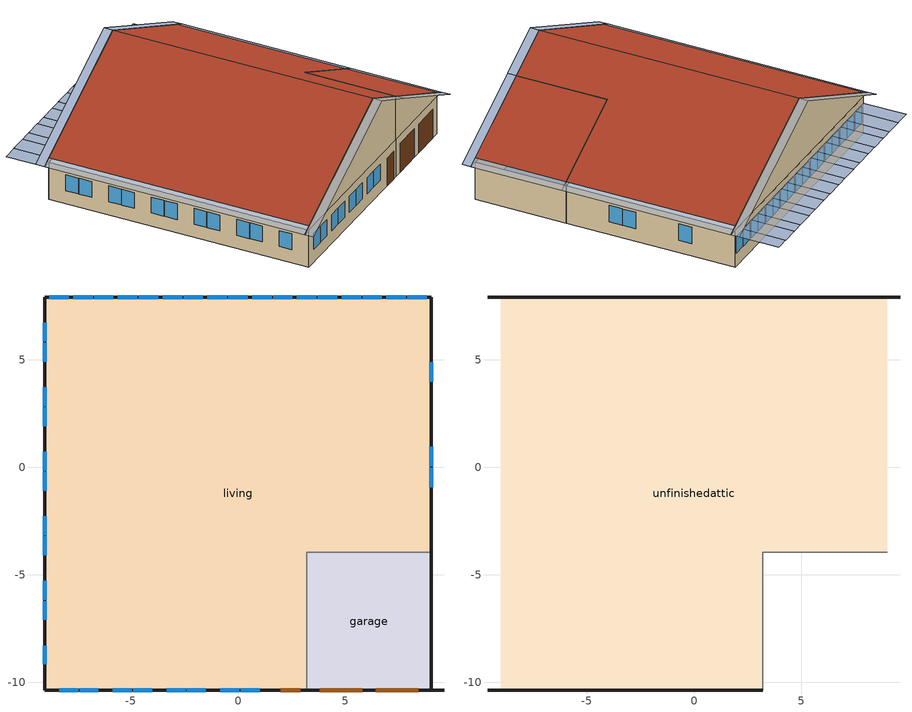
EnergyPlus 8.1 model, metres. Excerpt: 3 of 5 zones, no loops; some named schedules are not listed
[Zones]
living
 floor ground (Slab): -8.99,7.92 8.99,7.92 8.99,-3.96 3.2,-3.96 3.2,-10.36 -8.99,-10.36 z0
 wall outside (ExtInsFinWall): 8.99,-3.96 8.99,7.92 -8.99,7.92 -8.99,-10.36 3.2,-10.36 z0:2.74
 wall to garage (UnfinInsFinWall): 3.2,-10.36 3.2,-3.96 8.99,-3.96 z0:2.74
 window (left-Glass): -8.99,6.73 -8.99,5.85 / -8.99,5.79 -8.99,4.92 / -8.99,3.72 -8.99,2.85 / -8.99,2.79 -8.99,1.92 / -8.99,0.72 -8.99,-0.15 / -8.99,-0.21 -8.99,-1.09 / -8.99,-2.28 -8.99,-3.16 / -8.99,-3.22 -8.99,-4.09 / -8.99,-5.29 -8.99,-6.16 / -8.99,-6.22 -8.99,-7.1 / -8.99,-8.29 -8.99,-9.17 z0.97:2.13
 window (front-Glass): -8.32,-10.36 -7.44,-10.36 / -7.37,-10.36 -6.49,-10.36 / -5.82,-10.36 -4.94,-10.36 / -4.88,-10.36 -4,-10.36 / -3.32,-10.36 -2.44,-10.36 / -2.38,-10.36 -1.5,-10.36 / -0.82,-10.36 0.06,-10.36 / 0.12,-10.36 1,-10.36 z0.96:2.13
 window (right-Glass): 8.99,0.04 8.99,0.95 / 8.99,-0.93 8.99,-0.02 / 8.99,3.98 8.99,4.89 z0.92:2.13
 window (back-Glass): 7.82,7.92 6.91,7.92 / 8.78,7.92 7.88,7.92 / 5.73,7.92 4.83,7.92 / 6.7,7.92 5.79,7.92 / 3.65,7.92 2.74,7.92 / 4.62,7.92 3.71,7.92 / 1.57,7.92 0.66,7.92 / 2.54,7.92 1.63,7.92 / -0.51,7.92 -1.42,7.92 / 0.45,7.92 -0.45,7.92 / -2.6,7.92 -3.5,7.92 / -1.63,7.92 -2.54,7.92 / -4.68,7.92 -5.59,7.92 / -3.71,7.92 -4.62,7.92 / -6.76,7.92 -7.67,7.92 / -5.79,7.92 -6.7,7.92 / -7.88,7.92 -8.78,7.92 z0.93:2.13
 door (livingDoors): 1.98,-10.36 2.9,-10.36 z0:2.03
garage
 floor ground (GrndUninsUnfinGrgFloor): 3.2,-3.96 8.99,-3.96 8.99,-10.36 3.2,-10.36 z0
 wall outside (ExtUninsUnfinWall): 3.2,-10.36 8.99,-10.36 8.99,-3.96 z0:2.74; 3.2,-10.36,2.74 9.6,-10.36,2.74 3.2,-10.36,5.94
 wall to unfinishedattic (RevUnfinUninsUnfinWall): 3.2,-10.36 3.2,-3.96 z2.74:5.94; 3.2,-3.96,2.74 8.99,-3.96,2.74 8.99,-3.96,3.05 3.2,-3.96,5.94
 door (garageDoors): 3.81,-10.36 5.79,-10.36 / 6.4,-10.36 8.38,-10.36 z0:2.13
 roof outside (UnfinUninsExtGrgRoof): 8.99,-10.36,3.05 8.99,-3.96,3.05 3.2,-3.96,5.94 3.2,-10.36,5.94
unfinishedattic
 floor to living (FinInsUnfinUAFloor): -8.99,7.92 8.99,7.92 8.99,-3.96 3.2,-3.96 3.2,-10.36 -8.99,-10.36 z2.74
 wall outside (ExtUninsUnfinWall): 9.6,7.92,2.74 -9.6,7.92,2.74 0,7.92,7.54; -9.6,-10.36,2.74 3.2,-10.36,2.74 3.2,-10.36,5.94 0,-10.36,7.54
 roof outside (UnfinInsExtRoof): -8.99,7.92,3.05 -8.99,-10.36,3.05 0,-10.36,7.54 0,7.92,7.54; 8.99,-3.96,3.05 8.99,7.92,3.05 0,7.92,7.54 0,-10.36,7.54 3.2,-10.36,5.94 3.2,-3.96,5.94
shading: -9.6,7.92,2.74 -9.6,-10.36,2.74 -8.99,-10.36,3.05 -8.99,7.92,3.05; 9.6,-10.36,2.74 9.6,-3.96,2.74 8.99,-3.96,3.05 8.99,-10.36,3.05; 9.6,-3.96,2.74 9.6,7.92,2.74 8.99,7.92,3.05 8.99,-3.96,3.05; -9.6,8.53,2.74 -9.6,7.92,2.74 0,7.92,7.54 0,8.53,7.54; 9.6,7.92,2.74 9.6,8.53,2.74 0,8.53,7.54 0,7.92,7.54; 3.2,-10.97,5.94 3.2,-10.36,5.94 0,-10.36,7.54 0,-10.97,7.54; -9.6,-10.36,2.74 -9.6,-10.97,2.74 0,-10.97,7.54 0,-10.36,7.54; 9.6,-10.97,2.74 9.6,-10.36,2.74 3.2,-10.36,5.94 3.2,-10.97,5.94; 6.76,7.92 7.97,7.92 7.97,10.97 6.76,10.97 z2.29; 7.72,7.92 8.94,7.92 8.94,10.97 7.72,10.97 z2.29; 4.67,7.92 5.89,7.92 5.89,10.97 4.67,10.97 z2.29; 5.64,7.92 6.85,7.92 6.85,10.97 5.64,10.97 z2.29; 2.59,7.92 3.8,7.92 3.8,10.97 2.59,10.97 z2.29; 3.56,7.92 4.77,7.92 4.77,10.97 3.56,10.97 z2.29; 0.51,7.92 1.72,7.92 1.72,10.97 0.51,10.97 z2.29; 1.48,7.92 2.69,7.92 2.69,10.97 1.48,10.97 z2.29; -1.57,7.92 -0.36,7.92 -0.36,10.97 -1.57,10.97 z2.29; -0.61,7.92 0.61,7.92 0.61,10.97 -0.61,10.97 z2.29; -3.66,7.92 -2.44,7.92 -2.44,10.97 -3.66,10.97 z2.29; -2.69,7.92 -1.48,7.92 -1.48,10.97 -2.69,10.97 z2.29; -5.74,7.92 -4.53,7.92 -4.53,10.97 -5.74,10.97 z2.29; -4.77,7.92 -3.56,7.92 -3.56,10.97 -4.77,10.97 z2.29; -7.82,7.92 -6.61,7.92 -6.61,10.97 -7.82,10.97 z2.29; -6.85,7.92 -5.64,7.92 -5.64,10.97 -6.85,10.97 z2.29; -8.94,7.92 -7.72,7.92 -7.72,10.97 -8.94,10.97 z2.29
[Building]
Chicago Midway Ap IL 3141 sqft: North Axis {deg}=315; Terrain (THIS IS OVERRIDDEN BY SITE:HEIGHTVARIATION)=Urban; Loads Convergence Tolerance Value=0.05; Temperature Convergence Tolerance Value {deltaC}=0.05; Solar Distribution (FullExterior = Shading from/on exterior surfaces.  All interior direct solar falls on the floor and is absorbed according to the floor's absorptivity.  The reflected beam solar from the floor is added to the transmitted diffuse radiation, which is distributed uniformly to all interior surfaces.)=FullExterior; Maximum Number of Warmup Days=50
[Site:Location]
Chicago Midway Ap IL: Latitude {deg}=41.78; Longitude {deg}=-87.75; Time Zone {hr}=-7; Elevation {m}=186
[Site:WeatherStation]
Wind Sensor Height Above Ground {m}=9.99744; Wind Speed Profile Exponent=0.15; Wind Speed Profile Boundary Layer Thickness {m}=269.992; Air Temperature Sensor Height Above Ground {m}=1.5
[Site:HeightVariation]
Wind Speed Profile Exponent=0.25; Wind Speed Profile Boundary Layer Thickness {m}=358.445; Air Temperature Gradient Coefficient {K/m}=0.0065
[Site:GroundTemperature:BuildingSurface]
5.7707, 3.40909, 3.21996, 4.34067, 8.83967, 13.3177, 17.1999, 19.6592, 19.8682, 17.8679, 14.0847, 9.74404
[Site:GroundTemperature:Deep]
11.3833, 11.3833, 11.3833, 11.3833, 11.3833, 11.3833, 11.3833, 11.3833, 11.3833, 11.3833, 11.3833, 11.3833
[Site:WaterMainsTemperature]
Calculation Method=Correlation; Annual Average Outdoor Air Temperature {C}=11.3833; Maximum Difference In Monthly Average Outdoor Air Temperature {deltaC}=30.8778
[SizingPeriod:WeatherFileDays]
Plant DD: Begin Month=1; Begin Day of Month=1; End Month=1; End Day of Month=1; Day of Week for Start Day=Tuesday; Use Weather File Daylight Saving Period=Yes; Use Weather File Rain and Snow Indicators=No
[Material] Roughness=Rough
Name | Thickness {m} | Conductivity {W/m-K} | Density {kg/m^3} | Specific Heat {J/kg-K} | Thermal Absorptance | Solar Absorptance | Visible Absorptance | Density {kg/m} | Visible Absorptance  (Rough estimate of mean value based on visible spectrum for white paint, from Introduction to Heat Transfer, 3rd Ed. by F.P.Incropera and D.P.DeWitt, Fig. 12.23)
Concrete-4in | 0.1016 | 1.31141 | 2242.8 | 837.4 | 0.9
DoorMaterial; GarageDoorMaterial | 0.0633984 | 0.0873267 | 512.64 | 1214.23
ExteriorFinish | 0.0254 | 0.649125 | 1281.6 | 879.27 | 0.9 | 0.75 | 0.75
GrgRoofStudandAir | 0.0889 | 3.34251 | 57.4269 | 1210.45
GypsumBoard-Ceiling | 0.0127 | 0.160291 | 801 | 837.4 | 0.9 | 0.3 | 0.1
GypsumBoard-ExtWall; PartitionWallMass | 0.0127 | 0.160291 | 801 | 837.4 | 0.9 | 0.5 | 0.1
IntWallIns | 0.0889 | 0.0550583 | 162.403 | 1178.92
Plywood-1_2in | 0.0127 | 0.115458 | 512.64 | 1214.23
Plywood-3_4in | 0.01905 | 0.115458 | 512.64 | 1214.23
RoofingMaterial | 0.0094488 | 0.162714 | 1121.4 | 1465.45 | 0.91 | 0.92 | 0.92
Soil-12in | 0.3048 | 1.731 | 1842.3 | 418.7
StudandAirWall | 0.0889 | 0.442568 | 49.1155 | 1209.73
StudandCavity | 0.1397 | 0.0593842 | 148.393 | 1174.04
UAAdditionalCeilingIns | 0.266954 | 0.0531827 | 16.02 | 1046.75
UARoofIns | 0.18415 | 9.44843 | 36.9679 | 1208.1
UATrussandIns | 0.0889 | 0.0555643 | 50.7834 | 1165.1
Mat-Fic-Slab | 0.0254 | 0.0118578 | 40.05 | 1214.23
SlabMass | 0.1016 | 1.312675 | 2242.8 | 837.4 | 0.9 | 0.6
SlabCarpetBareEquivalentMaterial | 0.0254 | 0.0866804 | 40.05 | 1214.23 | 0.9 | 0.6
SlabSoil-12in | 0.3048 | 1.731 |  | 418.7 |  |  |  | 1842.3
LivingFurnitureMaterial | 0.1524 | 0.115458 |  | 1214.23 | 0.9 | 0.6 |  | 640.8 | 0.1
GarageFurnitureMaterial | 0.1524 | 0.115458 |  | 1214.23 |  |  |  | 640.8
[Material:NoMass]
Adiabatic: Roughness=Rough; Thermal Resistance {m2-K/W)=176.1
[Construction]
Slab: Mat-Fic-Slab, SlabSoil-12in, SlabMass, SlabCarpetBareEquivalentMaterial
GrndUninsUnfinGrgFloor: Adiabatic, Soil-12in, Concrete-4in
ExtInsFinWall: ExteriorFinish, Plywood-1_2in, StudandCavity, GypsumBoard-ExtWall
UnfinInsFinWall: IntWallIns, PartitionWallMass
ExtUninsUnfinWall: ExteriorFinish, Plywood-1_2in, StudandAirWall
FinUninsFinWall: PartitionWallMass, StudandAirWall, PartitionWallMass
RevUnfinUninsUnfinWall: Plywood-1_2in, StudandAirWall
FinInsUnfinUAFloor: GypsumBoard-Ceiling, UATrussandIns, UAAdditionalCeilingIns
UnfinInsExtRoof: RoofingMaterial, Plywood-3_4in, UARoofIns
UnfinUninsExtGrgRoof: RoofingMaterial, Plywood-3_4in, GrgRoofStudandAir
Front-Glass: Front-Win
Back-Glass: Back-Win
Left-Glass: Left-Win
Right-Glass: Right-Win
LivingDoors: DoorMaterial
GarageDoors: GarageDoorMaterial
LivingFurniture: LivingFurnitureMaterial
GarageFurniture: GarageFurnitureMaterial
[WindowMaterial:SimpleGlazingSystem] U-Factor {W/m2-K}=1.98077; Solar Heat Gain Coefficient=0.210721
Front-Win; Back-Win; Left-Win; Right-Win
[WindowProperty:ShadingControl]
WindowShadingControl: Shading Type=InteriorShade; Shading Control Type=OnIfScheduleAllows; Schedule=WindowShadingSchedule; Shading Control is Scheduled=Yes; Glare Control is Active=No; Shading Device Material=CoolingShade
[WindowMaterial:Shade]
CoolingShade: Solar Transmittance=0.999; Solar Reflectance=0.00099; Visible Transmittance=0.999; Visible Reflectance=0.00099; Thermal Hemispherical Emissivity=0.00001; Thermal Transmittance=0.999; Thickness {m}=0.0001; Conductivity {W/m-K}=10000; Shade to Glass Distance {m}=0.001; Top Opening Multiplier=0; Bottom Opening Multiplier=0; Left-Side Opening Multiplier=0; Right-Side Opening Multiplier=0; Airflow Permeability=0
[EnergyManagementSystem:Sensor]
AHZone_T_Sensor: unfinishedattic; Zone Air Temperature
AHZone_W_Sensor: unfinishedattic; Zone Mean Air Humidity Ratio
[Zone]
Name | Type | Multiplier | Ceiling Height {m} | Volume {m3} | Floor Area {m2}
living | 1 | 1 | 2.7432 | 800.489 | 291.808
garage | 1 | 1 | 5.9436 | 192.073 | 37.0683
unfinishedattic |  |  | 4.8006 | 685.615 | 291.808
Dummy |  |  | 0 | 0 | 0
RA Duct Zone |  |  | 0 | 3.33537 | 0
[People]
Living People: Zone=living; Number of People Schedule=Occupancy; Number of People Calculation Method=People; Number of People=2.64; Fraction Radiant=0.32; Sensible Heat Fraction=0.573; Activity level Schedule=OccupantActivity; Carbon Dioxide Generation Rate=0; Enable ASHRAE 55 Comfort Warnings=No; Mean Radiant Temperature Calculation Type=ZoneAveraged
[Lights] Design Level Calculation Method=LightingLevel; Return Air Fraction=0; Fraction Radiant=0.6; Fraction Visible=0.2; Fraction Replaceable=0
Name | Zone | Schedule | Lighting Level {W}
Living HW & Plugin Lighting | living | InteriorLighting | 948.338
Garage Lighting | garage | GarageLighting | 18.5903
[ElectricEquipment]
Name | Zone | Schedule | Design Level Calculation Method | Design Level {W} | Fraction Latent | Fraction Radiant | Fraction Lost | Fraction Lost (remainder goes to space) | SCHEDULE | Design Level calculation method
Refrigerator | living | Refrigerator | EquipmentLevel | 72.0658 | 0 | 0 | 0
CeilingFans | living | CeilingFansMaster | EquipmentLevel | 0 | 0 | 0.558 | 0
Misc Elec Load | living | Total_Mels | EquipmentLevel | 765.037 | 0.0155906 | 0.467531 | 0.205192
Cooking Range | living | CookingRange | EquipmentLevel | 36.0207 | 0.3 | 0.24 | 0.3
Clothes Washer | living | ClothesWasher | EquipmentLevel | 12.0795 | 0 | 0.48 | 0.2
Clothes Dryer | living | ClothesDryer | EquipmentLevel | 272.41 | 0.05 | 0.09 | 0.8
Dishwasher | living | Dishwasher | EquipmentLevel | 36.8644 | 0.15 | 0.36 | 0.25
House Exhaust Fan Load | living | AlwaysOn | EquipmentLevel | 0 | 0 | 0 |  | 1
Range Hood Fan Load; Bath Exhaust Fan Load | living | AlwaysOn | EquipmentLevel | 0 | 0 | 0 | 1
Crankcase Heater | Living |  |  | 0 | 0 | 0 | 1 |  | AlwaysOn | EquipmentLevel
[GasEquipment] Zone=living; Design Level Calculation Method=EquipmentLevel; Carbon Dioxide Generation Rate=0
Name | Schedule | Design Level {W} | Fraction Latent | Fraction Radiant | Fraction Lost
Misc Gas Load | Total_Mgls | 55.2547 | 0.0273312 | 0.0819937 | 0.836013
Cooking Range | CookingRange | 377.051 | 0.2 | 0.18 | 0.5
Clothes Dryer | ClothesDryer | 0 | 0.05 | 0.06 | 0.85
[OtherEquipment] Design Level Calculation Method=EquipmentLevel; Fraction Radiant=0; Fraction Lost=0
Name | Zone | Schedule | Design Level {W} | Fraction Latent
SinkHeatGain | living | Sinks | 21.3986 | 0.312222
ShowerHeatGain | living | Showers | 109.149 | 0.487197
BathHeatGain | living | Baths | 14.2493 | 0
DHWDistHeatGain | living | DHWDist | 99.0739 | 0
SupplySensibleLeakageToLiving; SupplyDuctConductionToLiving | living | AlwaysOn | 0 | 0
SupplyLatentLeakageToLiving | living | AlwaysOn | 0 | 1
SupplyDuctConductionToAHZone; ReturnDuctConductionToAHZone; SupplySensibleLeakageToAHZone | unfinishedattic | AlwaysOn | 0 | 0
ReturnDuctConductionToPlenum; ReturnSensibleLeakageEquip | RA Duct Zone | AlwaysOn | 0 | 0
SupplyLatentLeakageToAHZone | unfinishedattic | AlwaysOn | 0 | 1
ReturnLatentLeakageEquip | RA Duct Zone | AlwaysOn | 0 | 1
[ZoneInfiltration:FlowCoefficient]
Living Infiltration: Zone=living; Schedule=AlwaysOn; Flow Coefficient {m/s-Pa^n)=1; Stack Coefficient {Pa^n/K^n}=1; Pressure Exponent=1; Wind Coefficient {Pa^n-s^n/m^n}=1; Shelter Factor  (From Walker and Wilson (1998) (eq. 16))=1
[ZoneVentilation:DesignFlowRate]
Natural Ventilation: Zone=living; Shedule=NatVent; Design Flow Rate Calculation Method=Flow/Zone; Design Flow rate {m^3/s}=0.001; Ventilation Type=Natural; Fan Pressure Rise {Pa} (Fan Energy is accounted for in Fan:ZoneExhaust)=0; Fan Total Efficiency=1; Constant Term Coefficient=1; Temperature Term Coefficient=0; Velocity Term Coefficient=0; Velocity Squared Term Coefficient=0
[InternalMass]
Name | Construction | Zone | Surface Area of partition walls not yet defined {m} (Includes both sides of the wall) | Surface Area {m}
LivingPartition | FinUninsFinWall | living | 291.808
LivingSpaceFurniture | LivingFurniture | living |  | 116.723
GarageSpaceFurniture | GarageFurniture | garage |  | 3.70683
[ZoneInfiltration:EffectiveLeakageArea] Schedule=AlwaysOn
Name | Zone | Effective Air Leakage Area {cm} | Stack Coefficient {(L/s)/(cm^4-K)} | Wind Coefficient {(L/s)/(cm^4-(m/s))}
GarageInfiltration | garage | 266.477 | 0.000314602 | 0.000221602
UAtcInfiltration | unfinishedattic | 9717.22 | 0.000333619 | 0.000139274
[Exterior:Lights]
Exterior Lighting: Schedule=ExteriorLighting; Design Level {W}=212.095; Control Option=ScheduleNameOnly
[ZoneMixing] Schedule=AlwaysOn; Design Flow Rate Calculation Method=Flow/Zone; Design Flow Rate (set by EMS)=0
Name | Zone | Source Zone
AHZoneToLivingZoneMixing | living | unfinishedattic
LivingZoneToAHZoneMixing | unfinishedattic | living
[Schedule:Constant]
Name | Schedule Type | Hourly Value
AlwaysOn | FRACTION | 1
CeilingFansMaster | ON/OFF | 1
OccupantActivity | MULTIPLIER | 112.55
[Schedule:Day:Hourly]
ClothesDryerDayMult0: FRACTION, 0.100913, 0.0605475, 0.040365, 0.0201825, 0.040365, 0.0605475, 0.16146, 0.32292, 0.48438, 0.686205, 0.787118, 0.817391, 0.746753, 0.676114, 0.575201, 0.615566, 0.555019, 0.544928, 0.514654, 0.514654, 0.524745, 0.544928, 0.444015, 0.24219
ClothesDryerDayMult1; ClothesWasherDayMult2; DishwasherDayMult1; OccupancyVacationDay; WindowShadingSchedule01d; WindowShadingSchedule02d; WindowShadingSchedule03d; WindowShadingSchedule04d; WindowShadingSchedule11d; WindowShadingSchedule12d: FRACTION, 0, 0, 0, 0, 0, 0, 0, 0, 0, 0, 0, 0, 0, 0, 0, 0, 0, 0, 0, 0, 0, 0, 0, 0
ClothesDryerDayMult2: FRACTION, 0.123457, 0.0740741, 0.0493827, 0.0246914, 0.0493827, 0.0740741, 0.197531, 0.395062, 0.592593, 0.839506, 0.962963, 1, 0.91358, 0.82716, 0.703704, 0.753086, 0.679012, 0.666667, 0.62963, 0.62963, 0.641975, 0.666667, 0.54321, 0.296296
ClothesWasherDayMult0: FRACTION, 0.085541, 0.0665319, 0.0380182, 0.0380182, 0.0665319, 0.10455, 0.2091, 0.465723, 0.693832, 0.817391, 0.798382, 0.712841, 0.636805, 0.570273, 0.465723, 0.494237, 0.475228, 0.465723, 0.465723, 0.465723, 0.465723, 0.446714, 0.304146, 0.161577
ClothesWasherDayMult1: FRACTION, 0.104651, 0.0813953, 0.0465116, 0.0465116, 0.0813953, 0.127907, 0.255814, 0.569767, 0.848837, 1, 0.976744, 0.872093, 0.77907, 0.697674, 0.569767, 0.604651, 0.581395, 0.569767, 0.569767, 0.569767, 0.569767, 0.546512, 0.372093, 0.197674
CookingRangeDay01; CookingRangeDay02; CookingRangeDay12: FRACTION, 0.0466667, 0.0466667, 0.0266667, 0.0266667, 0.0466667, 0.0733333, 0.166667, 0.28, 0.306667, 0.32, 0.28, 0.333333, 0.38, 0.306667, 0.38, 0.293333, 0.613333, 1, 0.78, 0.4, 0.233333, 0.166667, 0.106667, 0.0733333
CookingRangeDay03; CookingRangeDay05: FRACTION, 0.0421574, 0.0421574, 0.0240899, 0.0240899, 0.0421574, 0.0662473, 0.150562, 0.252944, 0.277034, 0.289079, 0.252944, 0.301124, 0.343282, 0.277034, 0.343282, 0.264989, 0.554069, 0.903373, 0.704631, 0.361349, 0.210787, 0.150562, 0.0963598, 0.0662473
CookingRangeDay04: FRACTION, 0.0419872, 0.0419872, 0.0239927, 0.0239927, 0.0419872, 0.0659799, 0.149954, 0.251923, 0.275916, 0.287912, 0.251923, 0.299909, 0.341896, 0.275916, 0.341896, 0.26392, 0.551832, 0.899727, 0.701787, 0.359891, 0.209936, 0.149954, 0.0959708, 0.0659799
CookingRangeDay06; CookingRangeDay09: FRACTION, 0.0378608, 0.0378608, 0.0216348, 0.0216348, 0.0378608, 0.0594956, 0.135217, 0.227165, 0.2488, 0.259617, 0.227165, 0.270435, 0.308295, 0.2488, 0.308295, 0.237982, 0.4976, 0.811304, 0.632817, 0.324521, 0.189304, 0.135217, 0.086539, 0.0594956
CookingRangeDay07; CookingRangeDay08: FRACTION, 0.0381161, 0.0381161, 0.0217806, 0.0217806, 0.0381161, 0.0598967, 0.136129, 0.228696, 0.250477, 0.261367, 0.228696, 0.272258, 0.310374, 0.250477, 0.310374, 0.239587, 0.500954, 0.816773, 0.637083, 0.326709, 0.19058, 0.136129, 0.0871225, 0.0598967
CookingRangeDay10; CookingRangeDay11: FRACTION, 0.0461562, 0.0461562, 0.026375, 0.026375, 0.0461562, 0.0725311, 0.164844, 0.276937, 0.303312, 0.3165, 0.276937, 0.329687, 0.375843, 0.303312, 0.375843, 0.290125, 0.606624, 0.989061, 0.771468, 0.395624, 0.230781, 0.164844, 0.1055, 0.0725311
DishwasherDayMult0: FRACTION, 0.135135, 0.0630631, 0.045045, 0.027027, 0.027027, 0.0900901, 0.18018, 0.279279, 0.522523, 0.585586, 0.504505, 0.432432, 0.369369, 0.414414, 0.324324, 0.342342, 0.342342, 0.441441, 0.783784, 1, 0.810811, 0.603604, 0.396396, 0.279279
DishwasherDayMult2: FRACTION, 0.126126, 0.0588589, 0.042042, 0.0252252, 0.0252252, 0.0840841, 0.168168, 0.260661, 0.487688, 0.546547, 0.470871, 0.403604, 0.344745, 0.386787, 0.302703, 0.31952, 0.31952, 0.412012, 0.731532, 0.933333, 0.756757, 0.563363, 0.36997, 0.260661
GarageLighting01Alldays; InteriorLighting01Alldays: FRACTION, 0.184174, 0.110504, 0.0736696, 0.0736696, 0.0736696, 0.0805469, 0.172321, 0.35895, 0.34326, 0.176709, 0.144167, 0.142855, 0.143118, 0.146242, 0.165044, 0.241144, 0.438029, 0.744305, 0.974682, 0.923859, 0.827846, 0.707661, 0.533976, 0.370913
GarageLighting02Alldays; InteriorLighting02Alldays: FRACTION, 0.184174, 0.110504, 0.0736696, 0.0736696, 0.0736696, 0.0790287, 0.150544, 0.295974, 0.263457, 0.133672, 0.108314, 0.107291, 0.107391, 0.1087, 0.117323, 0.1569, 0.278466, 0.519819, 0.801945, 0.924772, 0.827846, 0.707661, 0.533976, 0.370913
GarageLighting03Alldays; InteriorLighting03Alldays: FRACTION, 0.184174, 0.110504, 0.0736696, 0.0736696, 0.0736696, 0.0768379, 0.119118, 0.205097, 0.1642, 0.0874706, 0.0724788, 0.0718741, 0.0719169, 0.0725063, 0.0766028, 0.0971038, 0.168465, 0.337482, 0.596678, 0.817078, 0.825258, 0.629914, 0.533976, 0.370913
GarageLighting04Alldays; InteriorLighting04Alldays: FRACTION, 0.184174, 0.110504, 0.0736696, 0.0736696, 0.0736696, 0.0771758, 0.123965, 0.219113, 0.170727, 0.0858141, 0.0692235, 0.0685543, 0.0685504, 0.0685821, 0.06889, 0.0711004, 0.0826122, 0.125732, 0.240143, 0.44865, 0.690182, 0.707661, 0.533976, 0.370913
GarageLighting05Alldays; InteriorLighting05Alldays: FRACTION, 0.184174, 0.110504, 0.0736696, 0.0736696, 0.0736696, 0.0756766, 0.102459, 0.156924, 0.116752, 0.0681462, 0.0586495, 0.0582664, 0.0582644, 0.0582845, 0.0584702, 0.0597783, 0.0666534, 0.0934446, 0.169995, 0.327078, 0.548269, 0.685521, 0.533976, 0.370913
GarageLighting06Alldays; InteriorLighting06Alldays: FRACTION, 0.184174, 0.110504, 0.0736696, 0.0736696, 0.0736696, 0.0752228, 0.0959499, 0.1381, 0.101953, 0.0643376, 0.0569881, 0.0566916, 0.0566906, 0.0567108, 0.0568785, 0.0579684, 0.0633943, 0.0839741, 0.142902, 0.26824, 0.459878, 0.640487, 0.533976, 0.370913
GarageLighting07Alldays; InteriorLighting07Alldays: FRACTION, 0.184174, 0.110504, 0.0736696, 0.0736696, 0.0736696, 0.0755914, 0.101237, 0.153388, 0.113963, 0.0674223, 0.0583289, 0.0579621, 0.0579605, 0.0579818, 0.0581571, 0.0592895, 0.064894, 0.0860217, 0.146136, 0.273127, 0.465762, 0.643165, 0.533976, 0.370913
GarageLighting08Alldays; InteriorLighting08Alldays: FRACTION, 0.184174, 0.110504, 0.0736696, 0.0736696, 0.0736696, 0.0766048, 0.115773, 0.195426, 0.149909, 0.0788259, 0.0649374, 0.0643772, 0.0643742, 0.0644023, 0.0646511, 0.0663336, 0.0748152, 0.106478, 0.192963, 0.361878, 0.585881, 0.699592, 0.533976, 0.370913
GarageLighting09Alldays; InteriorLighting09Alldays: FRACTION, 0.184174, 0.110504, 0.0736696, 0.0736696, 0.0736696, 0.0779978, 0.135755, 0.25321, 0.207899, 0.103081, 0.0826008, 0.0817747, 0.0817736, 0.0818614, 0.0826034, 0.0872528, 0.108319, 0.176601, 0.331773, 0.568326, 0.776502, 0.707661, 0.533976, 0.370913
GarageLighting10Alldays; InteriorLighting10Alldays: FRACTION, 0.184174, 0.110504, 0.0736696, 0.0736696, 0.0736696, 0.0797454, 0.160824, 0.325703, 0.291368, 0.144227, 0.115478, 0.114318, 0.114334, 0.114675, 0.117271, 0.131464, 0.185621, 0.32724, 0.571125, 0.811433, 0.827846, 0.707661, 0.533976, 0.370913
GarageLighting11Alldays; InteriorLighting11Alldays: FRACTION, 0.184174, 0.110504, 0.0736696, 0.0736696, 0.0736696, 0.0784037, 0.141578, 0.270048, 0.260471, 0.145822, 0.123422, 0.122518, 0.12321, 0.129551, 0.15984, 0.260682, 0.479719, 0.767736, 0.937, 0.874644, 0.827846, 0.707661, 0.533976, 0.370913
GarageLighting12Alldays; InteriorLighting12Alldays: FRACTION, 0.184174, 0.110504, 0.0736696, 0.0736696, 0.0736696, 0.0801091, 0.166041, 0.340791, 0.337828, 0.181878, 0.151408, 0.150178, 0.150857, 0.157624, 0.191954, 0.308937, 0.559375, 0.865916, 1, 0.87956, 0.827846, 0.707661, 0.533976, 0.370913
OccupancyDay: FRACTION, 1, 1, 1, 1, 1, 1, 1, 0.8831, 0.40861, 0.24189, 0.24189, 0.24189, 0.24189, 0.24189, 0.24189, 0.24189, 0.29498, 0.5531, 0.89693, 0.89693, 0.89693, 1, 1, 1
RefrigeratorDay01; RefrigeratorDay12: FRACTION, 0.610949, 0.595675, 0.580401, 0.565128, 0.549854, 0.549854, 0.580401, 0.610949, 0.626223, 0.626223, 0.610949, 0.610949, 0.641496, 0.641496, 0.641496, 0.626223, 0.672044, 0.733139, 0.763686, 0.733139, 0.717865, 0.702591, 0.672044, 0.626223
RefrigeratorDay02: FRACTION, 0.609489, 0.594252, 0.579015, 0.563777, 0.54854, 0.54854, 0.579015, 0.609489, 0.624726, 0.624726, 0.609489, 0.609489, 0.639964, 0.639964, 0.639964, 0.624726, 0.670438, 0.731387, 0.761861, 0.731387, 0.71615, 0.700912, 0.670438, 0.624726
RefrigeratorDay03; RefrigeratorDay04; RefrigeratorDay05: FRACTION, 0.791241, 0.77146, 0.751679, 0.731898, 0.712117, 0.712117, 0.751679, 0.791241, 0.811022, 0.811022, 0.791241, 0.791241, 0.830803, 0.830803, 0.830803, 0.811022, 0.870365, 0.949489, 0.989051, 0.949489, 0.929708, 0.909927, 0.870365, 0.811022
RefrigeratorDay06; RefrigeratorDay07; RefrigeratorDay08; RefrigeratorDay09: FRACTION, 0.8, 0.78, 0.76, 0.74, 0.72, 0.72, 0.76, 0.8, 0.82, 0.82, 0.8, 0.8, 0.84, 0.84, 0.84, 0.82, 0.88, 0.96, 1, 0.96, 0.94, 0.92, 0.88, 0.82
RefrigeratorDay10: FRACTION, 0.679562, 0.662573, 0.645584, 0.628595, 0.611606, 0.611606, 0.645584, 0.679562, 0.696551, 0.696551, 0.679562, 0.679562, 0.71354, 0.71354, 0.71354, 0.696551, 0.747518, 0.815474, 0.849453, 0.815474, 0.798485, 0.781496, 0.747518, 0.696551
RefrigeratorDay11: FRACTION, 0.675182, 0.658303, 0.641423, 0.624544, 0.607664, 0.607664, 0.641423, 0.675182, 0.692062, 0.692062, 0.675182, 0.675182, 0.708942, 0.708942, 0.708942, 0.692062, 0.742701, 0.810219, 0.843978, 0.810219, 0.793339, 0.77646, 0.742701, 0.692062
Total_Mels01Vacation; Total_Mels01Weekday; Total_Mels01Weekend; Total_Mels12Vacation; Total_Mels12Weekday; Total_Mels12Weekend: MULTIPLIER, 0.587475, 0.546948, 0.54313, 0.531562, 0.503348, 0.551487, 0.641297, 0.689282, 0.549243, 0.430289, 0.442919, 0.45207, 0.440885, 0.477561, 0.511534, 0.531677, 0.637998, 0.807208, 0.906994, 0.950391, 0.993766, 0.965006, 0.831132, 0.716448
Total_Mels02Vacation; Total_Mels02Weekday; Total_Mels02Weekend: MULTIPLIER, 0.590909, 0.550097, 0.546268, 0.534617, 0.506178, 0.554629, 0.645078, 0.693422, 0.552346, 0.432513, 0.445244, 0.454466, 0.443185, 0.48013, 0.51434, 0.534579, 0.641556, 0.811964, 0.91254, 0.956288, 1, 0.971062, 0.836272, 0.720788
Total_Mels03Vacation; Total_Mels03Weekday; Total_Mels03Weekend; Total_Mels05Vacation; Total_Mels05Weekday; Total_Mels05Weekend: MULTIPLIER, 0.510664, 0.478238, 0.474037, 0.465028, 0.444703, 0.485945, 0.557482, 0.593486, 0.483928, 0.39049, 0.399825, 0.406757, 0.398645, 0.427298, 0.45511, 0.475282, 0.568957, 0.704485, 0.777401, 0.809625, 0.842349, 0.817494, 0.707397, 0.614681
Total_Mels04Vacation; Total_Mels04Weekday; Total_Mels04Weekend: MULTIPLIER, 0.509034, 0.476731, 0.47254, 0.463564, 0.443324, 0.48441, 0.555671, 0.591542, 0.482447, 0.389404, 0.398698, 0.4056, 0.397529, 0.42606, 0.453757, 0.473854, 0.567175, 0.70217, 0.774781, 0.806859, 0.839443, 0.814676, 0.705005, 0.612647
Total_Mels06Vacation; Total_Mels06Weekday; Total_Mels06Weekend; Total_Mels09Vacation; Total_Mels09Weekday; Total_Mels09Weekend: MULTIPLIER, 0.447105, 0.420394, 0.415977, 0.408944, 0.394367, 0.431594, 0.490452, 0.516928, 0.426556, 0.348925, 0.356066, 0.361601, 0.355209, 0.378821, 0.403102, 0.424398, 0.511773, 0.624752, 0.678378, 0.703619, 0.729284, 0.707066, 0.612276, 0.534381
Total_Mels07Vacation; Total_Mels07Weekday; Total_Mels07Weekend; Total_Mels08Vacation; Total_Mels08Weekday; Total_Mels08Weekend: MULTIPLIER, 0.444696, 0.418181, 0.413771, 0.406796, 0.392378, 0.429403, 0.487827, 0.514043, 0.424357, 0.347303, 0.354376, 0.359864, 0.353533, 0.376968, 0.401097, 0.422343, 0.509307, 0.621481, 0.674558, 0.699566, 0.725005, 0.702904, 0.608721, 0.531364
Total_Mels10Vacation; Total_Mels10Weekday; Total_Mels10Weekend: MULTIPLIER, 0.494078, 0.461893, 0.458032, 0.449066, 0.428359, 0.468779, 0.53991, 0.576026, 0.466161, 0.372512, 0.38201, 0.389024, 0.380653, 0.409386, 0.436998, 0.456206, 0.547519, 0.682242, 0.756314, 0.789145, 0.822236, 0.798024, 0.689205, 0.597289
Total_Mels11Vacation; Total_Mels11Weekday; Total_Mels11Weekend: MULTIPLIER, 0.492238, 0.460151, 0.456313, 0.447371, 0.426702, 0.466967, 0.537885, 0.57392, 0.464369, 0.370993, 0.380468, 0.387465, 0.379113, 0.407767, 0.435286, 0.454391, 0.54533, 0.679641, 0.753563, 0.786315, 0.819323, 0.795203, 0.68675, 0.595125
Total_Mgls01Vacation; Total_Mgls01Weekday; Total_Mgls01Weekend: MULTIPLIER, 0.238536, 0.152253, 0.12926, 0.126475, 0.185458, 0.269254, 0.383881, 0.507723, 0.746124, 0.954338, 0.994555, 0.960271, 0.943625, 0.755986, 0.695618, 0.674007, 0.746545, 0.78905, 0.624501, 0.554975, 0.497362, 0.46199, 0.382523, 0.331099
Total_Mgls02Vacation; Total_Mgls02Weekday; Total_Mgls02Weekend: MULTIPLIER, 0.239689, 0.152859, 0.129779, 0.126914, 0.186016, 0.270058, 0.385322, 0.5101, 0.749966, 0.959526, 1, 0.965499, 0.94879, 0.760052, 0.699105, 0.676904, 0.748663, 0.790971, 0.626446, 0.557011, 0.499409, 0.464151, 0.384461, 0.332784
Total_Mgls03Vacation; Total_Mgls03Weekday; Total_Mgls03Weekend: MULTIPLIER, 0.222134, 0.148891, 0.126087, 0.126304, 0.18772, 0.271965, 0.368044, 0.460156, 0.669346, 0.849376, 0.882706, 0.852169, 0.837392, 0.672515, 0.625216, 0.624477, 0.725889, 0.763198, 0.588562, 0.522013, 0.465131, 0.428861, 0.348898, 0.303511
WindowShadingSchedule05d; WindowShadingSchedule06d; WindowShadingSchedule07d; WindowShadingSchedule08d; WindowShadingSchedule09d; WindowShadingSchedule10d: FRACTION, 1, 1, 1, 1, 1, 1, 1, 1, 1, 1, 1, 1, 1, 1, 1, 1, 1, 1, 1, 1, 1, 1, 1, 1
[Schedule:Week:Compact]
BathsWk: For: Weekdays, BathsDayMult1, For: CustomDay1, BathsDayMult0, For: CustomDay2, BathsDayMult0, For: AllOtherDays, BathsDayMult2
ClothesDryerWk: For: Weekdays, ClothesDryerDayMult0, For: CustomDay1, ClothesDryerDayMult1, For: CustomDay2, ClothesDryerDayMult1, For: AllOtherDays, ClothesDryerDayMult2
ClothesWasherWk: For: Weekdays, ClothesWasherDayMult0, For: CustomDay1, ClothesWasherDayMult2, For: CustomDay2, ClothesWasherDayMult2, For: AllOtherDays, ClothesWasherDayMult1
CookingRangeWk01: For: Weekdays, CookingRangeDay01, For: CustomDay1, CookingRangeDay01, For: CustomDay2, CookingRangeDay01, For: AllOtherDays, CookingRangeDay01
CookingRangeWk02: For: Weekdays, CookingRangeDay02, For: CustomDay1, CookingRangeDay02, For: CustomDay2, CookingRangeDay02, For: AllOtherDays, CookingRangeDay02
CookingRangeWk03: For: Weekdays, CookingRangeDay03, For: CustomDay1, CookingRangeDay03, For: CustomDay2, CookingRangeDay03, For: AllOtherDays, CookingRangeDay03
CookingRangeWk04: For: Weekdays, CookingRangeDay04, For: CustomDay1, CookingRangeDay04, For: CustomDay2, CookingRangeDay04, For: AllOtherDays, CookingRangeDay04
CookingRangeWk05: For: Weekdays, CookingRangeDay05, For: CustomDay1, CookingRangeDay05, For: CustomDay2, CookingRangeDay05, For: AllOtherDays, CookingRangeDay05
CookingRangeWk06: For: Weekdays, CookingRangeDay06, For: CustomDay1, CookingRangeDay06, For: CustomDay2, CookingRangeDay06, For: AllOtherDays, CookingRangeDay06
CookingRangeWk07: For: Weekdays, CookingRangeDay07, For: CustomDay1, CookingRangeDay07, For: CustomDay2, CookingRangeDay07, For: AllOtherDays, CookingRangeDay07
CookingRangeWk08: For: Weekdays, CookingRangeDay08, For: CustomDay1, CookingRangeDay08, For: CustomDay2, CookingRangeDay08, For: AllOtherDays, CookingRangeDay08
CookingRangeWk09: For: Weekdays, CookingRangeDay09, For: CustomDay1, CookingRangeDay09, For: CustomDay2, CookingRangeDay09, For: AllOtherDays, CookingRangeDay09
CookingRangeWk10: For: Weekdays, CookingRangeDay10, For: CustomDay1, CookingRangeDay10, For: CustomDay2, CookingRangeDay10, For: AllOtherDays, CookingRangeDay10
CookingRangeWk11: For: Weekdays, CookingRangeDay11, For: CustomDay1, CookingRangeDay11, For: CustomDay2, CookingRangeDay11, For: AllOtherDays, CookingRangeDay11
CookingRangeWk12: For: Weekdays, CookingRangeDay12, For: CustomDay1, CookingRangeDay12, For: CustomDay2, CookingRangeDay12, For: AllOtherDays, CookingRangeDay12
DHWDistWk: For: Weekdays, DHWDistDay, For: CustomDay1, DHWDistDay, For: CustomDay2, DHWDistDay, For: AllOtherDays, DHWDistDay
DishwasherWk: For: Weekdays, DishwasherDayMult2, For: CustomDay1, DishwasherDayMult1, For: CustomDay2, DishwasherDayMult1, For: AllOtherDays, DishwasherDayMult0
ExteriorLighting01Week: For: Weekdays, ExteriorLighting01Alldays, For: CustomDay1, ExteriorLighting01Alldays, For: CustomDay2, ExteriorLighting01Alldays, For: AllOtherDays, ExteriorLighting01Alldays
ExteriorLighting02Week: For: Weekdays, ExteriorLighting02Alldays, For: CustomDay1, ExteriorLighting02Alldays, For: CustomDay2, ExteriorLighting02Alldays, For: AllOtherDays, ExteriorLighting02Alldays
ExteriorLighting03Week: For: Weekdays, ExteriorLighting03Alldays, For: CustomDay1, ExteriorLighting03Alldays, For: CustomDay2, ExteriorLighting03Alldays, For: AllOtherDays, ExteriorLighting03Alldays
ExteriorLighting04Week: For: Weekdays, ExteriorLighting04Alldays, For: CustomDay1, ExteriorLighting04Alldays, For: CustomDay2, ExteriorLighting04Alldays, For: AllOtherDays, ExteriorLighting04Alldays
ExteriorLighting05Week: For: Weekdays, ExteriorLighting05Alldays, For: CustomDay1, ExteriorLighting05Alldays, For: CustomDay2, ExteriorLighting05Alldays, For: AllOtherDays, ExteriorLighting05Alldays
ExteriorLighting06Week: For: Weekdays, ExteriorLighting06Alldays, For: CustomDay1, ExteriorLighting06Alldays, For: CustomDay2, ExteriorLighting06Alldays, For: AllOtherDays, ExteriorLighting06Alldays
ExteriorLighting07Week: For: Weekdays, ExteriorLighting07Alldays, For: CustomDay1, ExteriorLighting07Alldays, For: CustomDay2, ExteriorLighting07Alldays, For: AllOtherDays, ExteriorLighting07Alldays
ExteriorLighting08Week: For: Weekdays, ExteriorLighting08Alldays, For: CustomDay1, ExteriorLighting08Alldays, For: CustomDay2, ExteriorLighting08Alldays, For: AllOtherDays, ExteriorLighting08Alldays
ExteriorLighting09Week: For: Weekdays, ExteriorLighting09Alldays, For: CustomDay1, ExteriorLighting09Alldays, For: CustomDay2, ExteriorLighting09Alldays, For: AllOtherDays, ExteriorLighting09Alldays
ExteriorLighting10Week: For: Weekdays, ExteriorLighting10Alldays, For: CustomDay1, ExteriorLighting10Alldays, For: CustomDay2, ExteriorLighting10Alldays, For: AllOtherDays, ExteriorLighting10Alldays
ExteriorLighting11Week: For: Weekdays, ExteriorLighting11Alldays, For: CustomDay1, ExteriorLighting11Alldays, For: CustomDay2, ExteriorLighting11Alldays, For: AllOtherDays, ExteriorLighting11Alldays
ExteriorLighting12Week: For: Weekdays, ExteriorLighting12Alldays, For: CustomDay1, ExteriorLighting12Alldays, For: CustomDay2, ExteriorLighting12Alldays, For: AllOtherDays, ExteriorLighting12Alldays
GarageLighting01Week: For: Weekdays, GarageLighting01Alldays, For: CustomDay1, GarageLighting01Alldays, For: CustomDay2, GarageLighting01Alldays, For: AllOtherDays, GarageLighting01Alldays
GarageLighting02Week: For: Weekdays, GarageLighting02Alldays, For: CustomDay1, GarageLighting02Alldays, For: CustomDay2, GarageLighting02Alldays, For: AllOtherDays, GarageLighting02Alldays
GarageLighting03Week: For: Weekdays, GarageLighting03Alldays, For: CustomDay1, GarageLighting03Alldays, For: CustomDay2, GarageLighting03Alldays, For: AllOtherDays, GarageLighting03Alldays
GarageLighting04Week: For: Weekdays, GarageLighting04Alldays, For: CustomDay1, GarageLighting04Alldays, For: CustomDay2, GarageLighting04Alldays, For: AllOtherDays, GarageLighting04Alldays
GarageLighting05Week: For: Weekdays, GarageLighting05Alldays, For: CustomDay1, GarageLighting05Alldays, For: CustomDay2, GarageLighting05Alldays, For: AllOtherDays, GarageLighting05Alldays
GarageLighting06Week: For: Weekdays, GarageLighting06Alldays, For: CustomDay1, GarageLighting06Alldays, For: CustomDay2, GarageLighting06Alldays, For: AllOtherDays, GarageLighting06Alldays
GarageLighting07Week: For: Weekdays, GarageLighting07Alldays, For: CustomDay1, GarageLighting07Alldays, For: CustomDay2, GarageLighting07Alldays, For: AllOtherDays, GarageLighting07Alldays
GarageLighting08Week: For: Weekdays, GarageLighting08Alldays, For: CustomDay1, GarageLighting08Alldays, For: CustomDay2, GarageLighting08Alldays, For: AllOtherDays, GarageLighting08Alldays
GarageLighting09Week: For: Weekdays, GarageLighting09Alldays, For: CustomDay1, GarageLighting09Alldays, For: CustomDay2, GarageLighting09Alldays, For: AllOtherDays, GarageLighting09Alldays
GarageLighting10Week: For: Weekdays, GarageLighting10Alldays, For: CustomDay1, GarageLighting10Alldays, For: CustomDay2, GarageLighting10Alldays, For: AllOtherDays, GarageLighting10Alldays
GarageLighting11Week: For: Weekdays, GarageLighting11Alldays, For: CustomDay1, GarageLighting11Alldays, For: CustomDay2, GarageLighting11Alldays, For: AllOtherDays, GarageLighting11Alldays
GarageLighting12Week: For: Weekdays, GarageLighting12Alldays, For: CustomDay1, GarageLighting12Alldays, For: CustomDay2, GarageLighting12Alldays, For: AllOtherDays, GarageLighting12Alldays
InteriorLighting01Week: For: Weekdays, InteriorLighting01Alldays, For: CustomDay1, InteriorLighting01Alldays, For: CustomDay2, InteriorLighting01Alldays, For: AllOtherDays, InteriorLighting01Alldays
InteriorLighting02Week: For: Weekdays, InteriorLighting02Alldays, For: CustomDay1, InteriorLighting02Alldays, For: CustomDay2, InteriorLighting02Alldays, For: AllOtherDays, InteriorLighting02Alldays
InteriorLighting03Week: For: Weekdays, InteriorLighting03Alldays, For: CustomDay1, InteriorLighting03Alldays, For: CustomDay2, InteriorLighting03Alldays, For: AllOtherDays, InteriorLighting03Alldays
InteriorLighting04Week: For: Weekdays, InteriorLighting04Alldays, For: CustomDay1, InteriorLighting04Alldays, For: CustomDay2, InteriorLighting04Alldays, For: AllOtherDays, InteriorLighting04Alldays
InteriorLighting05Week: For: Weekdays, InteriorLighting05Alldays, For: CustomDay1, InteriorLighting05Alldays, For: CustomDay2, InteriorLighting05Alldays, For: AllOtherDays, InteriorLighting05Alldays
InteriorLighting06Week: For: Weekdays, InteriorLighting06Alldays, For: CustomDay1, InteriorLighting06Alldays, For: CustomDay2, InteriorLighting06Alldays, For: AllOtherDays, InteriorLighting06Alldays
InteriorLighting07Week: For: Weekdays, InteriorLighting07Alldays, For: CustomDay1, InteriorLighting07Alldays, For: CustomDay2, InteriorLighting07Alldays, For: AllOtherDays, InteriorLighting07Alldays
InteriorLighting08Week: For: Weekdays, InteriorLighting08Alldays, For: CustomDay1, InteriorLighting08Alldays, For: CustomDay2, InteriorLighting08Alldays, For: AllOtherDays, InteriorLighting08Alldays
InteriorLighting09Week: For: Weekdays, InteriorLighting09Alldays, For: CustomDay1, InteriorLighting09Alldays, For: CustomDay2, InteriorLighting09Alldays, For: AllOtherDays, InteriorLighting09Alldays
InteriorLighting10Week: For: Weekdays, InteriorLighting10Alldays, For: CustomDay1, InteriorLighting10Alldays, For: CustomDay2, InteriorLighting10Alldays, For: AllOtherDays, InteriorLighting10Alldays
InteriorLighting11Week: For: Weekdays, InteriorLighting11Alldays, For: CustomDay1, InteriorLighting11Alldays, For: CustomDay2, InteriorLighting11Alldays, For: AllOtherDays, InteriorLighting11Alldays
InteriorLighting12Week: For: Weekdays, InteriorLighting12Alldays, For: CustomDay1, InteriorLighting12Alldays, For: CustomDay2, InteriorLighting12Alldays, For: AllOtherDays, InteriorLighting12Alldays
NatVent-Week: For: Monday, NatVentOn-Day, For: Wednesday, NatVentOn-Day, For: Friday, NatVentOn-Day, For: AllOtherDays, NatVentOff-Day
OccupancyWeek: For: Weekdays, OccupancyDay, For: CustomDay1, OccupancyVacationDay, For: CustomDay2, OccupancyVacationDay, For: AllOtherDays, OccupancyDay
RefrigeratorWk01: For: Weekdays, RefrigeratorDay01, For: CustomDay1, RefrigeratorDay01, For: CustomDay2, RefrigeratorDay01, For: AllOtherDays, RefrigeratorDay01
RefrigeratorWk02: For: Weekdays, RefrigeratorDay02, For: CustomDay1, RefrigeratorDay02, For: CustomDay2, RefrigeratorDay02, For: AllOtherDays, RefrigeratorDay02
RefrigeratorWk03: For: Weekdays, RefrigeratorDay03, For: CustomDay1, RefrigeratorDay03, For: CustomDay2, RefrigeratorDay03, For: AllOtherDays, RefrigeratorDay03
RefrigeratorWk04: For: Weekdays, RefrigeratorDay04, For: CustomDay1, RefrigeratorDay04, For: CustomDay2, RefrigeratorDay04, For: AllOtherDays, RefrigeratorDay04
RefrigeratorWk05: For: Weekdays, RefrigeratorDay05, For: CustomDay1, RefrigeratorDay05, For: CustomDay2, RefrigeratorDay05, For: AllOtherDays, RefrigeratorDay05
RefrigeratorWk06: For: Weekdays, RefrigeratorDay06, For: CustomDay1, RefrigeratorDay06, For: CustomDay2, RefrigeratorDay06, For: AllOtherDays, RefrigeratorDay06
RefrigeratorWk07: For: Weekdays, RefrigeratorDay07, For: CustomDay1, RefrigeratorDay07, For: CustomDay2, RefrigeratorDay07, For: AllOtherDays, RefrigeratorDay07
RefrigeratorWk08: For: Weekdays, RefrigeratorDay08, For: CustomDay1, RefrigeratorDay08, For: CustomDay2, RefrigeratorDay08, For: AllOtherDays, RefrigeratorDay08
RefrigeratorWk09: For: Weekdays, RefrigeratorDay09, For: CustomDay1, RefrigeratorDay09, For: CustomDay2, RefrigeratorDay09, For: AllOtherDays, RefrigeratorDay09
RefrigeratorWk10: For: Weekdays, RefrigeratorDay10, For: CustomDay1, RefrigeratorDay10, For: CustomDay2, RefrigeratorDay10, For: AllOtherDays, RefrigeratorDay10
RefrigeratorWk11: For: Weekdays, RefrigeratorDay11, For: CustomDay1, RefrigeratorDay11, For: CustomDay2, RefrigeratorDay11, For: AllOtherDays, RefrigeratorDay11
RefrigeratorWk12: For: Weekdays, RefrigeratorDay12, For: CustomDay1, RefrigeratorDay12, For: CustomDay2, RefrigeratorDay12, For: AllOtherDays, RefrigeratorDay12
ShowersWk: For: Weekdays, ShowersDayMult0, For: CustomDay1, ShowersDayMult2, For: CustomDay2, ShowersDayMult2, For: AllOtherDays, ShowersDayMult1
SinksWk: For: Weekdays, SinksDayMult0, For: CustomDay1, SinksDayMult1, For: CustomDay2, SinksDayMult1, For: AllOtherDays, SinksDayMult2
Total_Mels01Week: For: Weekdays, Total_Mels01Weekday, For: CustomDay1, Total_Mels01Vacation, For: CustomDay2, Total_Mels01Vacation, For: AllOtherDays, Total_Mels01Weekend
Total_Mels02Week: For: Weekdays, Total_Mels02Weekday, For: CustomDay1, Total_Mels02Vacation, For: CustomDay2, Total_Mels02Vacation, For: AllOtherDays, Total_Mels02Weekend
Total_Mels03Week: For: Weekdays, Total_Mels03Weekday, For: CustomDay1, Total_Mels03Vacation, For: CustomDay2, Total_Mels03Vacation, For: AllOtherDays, Total_Mels03Weekend
Total_Mels04Week: For: Weekdays, Total_Mels04Weekday, For: CustomDay1, Total_Mels04Vacation, For: CustomDay2, Total_Mels04Vacation, For: AllOtherDays, Total_Mels04Weekend
Total_Mels05Week: For: Weekdays, Total_Mels05Weekday, For: CustomDay1, Total_Mels05Vacation, For: CustomDay2, Total_Mels05Vacation, For: AllOtherDays, Total_Mels05Weekend
Total_Mels06Week: For: Weekdays, Total_Mels06Weekday, For: CustomDay1, Total_Mels06Vacation, For: CustomDay2, Total_Mels06Vacation, For: AllOtherDays, Total_Mels06Weekend
Total_Mels07Week: For: Weekdays, Total_Mels07Weekday, For: CustomDay1, Total_Mels07Vacation, For: CustomDay2, Total_Mels07Vacation, For: AllOtherDays, Total_Mels07Weekend
Total_Mels08Week: For: Weekdays, Total_Mels08Weekday, For: CustomDay1, Total_Mels08Vacation, For: CustomDay2, Total_Mels08Vacation, For: AllOtherDays, Total_Mels08Weekend
Total_Mels09Week: For: Weekdays, Total_Mels09Weekday, For: CustomDay1, Total_Mels09Vacation, For: CustomDay2, Total_Mels09Vacation, For: AllOtherDays, Total_Mels09Weekend
Total_Mels10Week: For: Weekdays, Total_Mels10Weekday, For: CustomDay1, Total_Mels10Vacation, For: CustomDay2, Total_Mels10Vacation, For: AllOtherDays, Total_Mels10Weekend
Total_Mels11Week: For: Weekdays, Total_Mels11Weekday, For: CustomDay1, Total_Mels11Vacation, For: CustomDay2, Total_Mels11Vacation, For: AllOtherDays, Total_Mels11Weekend
Total_Mels12Week: For: Weekdays, Total_Mels12Weekday, For: CustomDay1, Total_Mels12Vacation, For: CustomDay2, Total_Mels12Vacation, For: AllOtherDays, Total_Mels12Weekend
Total_Mgls01Week: For: Weekdays, Total_Mgls01Weekday, For: CustomDay1, Total_Mgls01Vacation, For: CustomDay2, Total_Mgls01Vacation, For: AllOtherDays, Total_Mgls01Weekend
Total_Mgls02Week: For: Weekdays, Total_Mgls02Weekday, For: CustomDay1, Total_Mgls02Vacation, For: CustomDay2, Total_Mgls02Vacation, For: AllOtherDays, Total_Mgls02Weekend
Total_Mgls03Week: For: Weekdays, Total_Mgls03Weekday, For: CustomDay1, Total_Mgls03Vacation, For: CustomDay2, Total_Mgls03Vacation, For: AllOtherDays, Total_Mgls03Weekend
Total_Mgls04Week: For: Weekdays, Total_Mgls04Weekday, For: CustomDay1, Total_Mgls04Vacation, For: CustomDay2, Total_Mgls04Vacation, For: AllOtherDays, Total_Mgls04Weekend
Total_Mgls05Week: For: Weekdays, Total_Mgls05Weekday, For: CustomDay1, Total_Mgls05Vacation, For: CustomDay2, Total_Mgls05Vacation, For: AllOtherDays, Total_Mgls05Weekend
Total_Mgls06Week: For: Weekdays, Total_Mgls06Weekday, For: CustomDay1, Total_Mgls06Vacation, For: CustomDay2, Total_Mgls06Vacation, For: AllOtherDays, Total_Mgls06Weekend
Total_Mgls07Week: For: Weekdays, Total_Mgls07Weekday, For: CustomDay1, Total_Mgls07Vacation, For: CustomDay2, Total_Mgls07Vacation, For: AllOtherDays, Total_Mgls07Weekend
Total_Mgls08Week: For: Weekdays, Total_Mgls08Weekday, For: CustomDay1, Total_Mgls08Vacation, For: CustomDay2, Total_Mgls08Vacation, For: AllOtherDays, Total_Mgls08Weekend
Total_Mgls09Week: For: Weekdays, Total_Mgls09Weekday, For: CustomDay1, Total_Mgls09Vacation, For: CustomDay2, Total_Mgls09Vacation, For: AllOtherDays, Total_Mgls09Weekend
Total_Mgls10Week: For: Weekdays, Total_Mgls10Weekday, For: CustomDay1, Total_Mgls10Vacation, For: CustomDay2, Total_Mgls10Vacation, For: AllOtherDays, Total_Mgls10Weekend
Total_Mgls11Week: For: Weekdays, Total_Mgls11Weekday, For: CustomDay1, Total_Mgls11Vacation, For: CustomDay2, Total_Mgls11Vacation, For: AllOtherDays, Total_Mgls11Weekend
Total_Mgls12Week: For: Weekdays, Total_Mgls12Weekday, For: CustomDay1, Total_Mgls12Vacation, For: CustomDay2, Total_Mgls12Vacation, For: AllOtherDays, Total_Mgls12Weekend
WindowShadingSchedule01: For: Weekdays, WindowShadingSchedule01d, For: CustomDay1, WindowShadingSchedule01d, For: CustomDay2, WindowShadingSchedule01d, For: AllOtherDays, WindowShadingSchedule01d
WindowShadingSchedule02: For: Weekdays, WindowShadingSchedule02d, For: CustomDay1, WindowShadingSchedule02d, For: CustomDay2, WindowShadingSchedule02d, For: AllOtherDays, WindowShadingSchedule02d
WindowShadingSchedule03: For: Weekdays, WindowShadingSchedule03d, For: CustomDay1, WindowShadingSchedule03d, For: CustomDay2, WindowShadingSchedule03d, For: AllOtherDays, WindowShadingSchedule03d
WindowShadingSchedule04: For: Weekdays, WindowShadingSchedule04d, For: CustomDay1, WindowShadingSchedule04d, For: CustomDay2, WindowShadingSchedule04d, For: AllOtherDays, WindowShadingSchedule04d
WindowShadingSchedule05: For: Weekdays, WindowShadingSchedule05d, For: CustomDay1, WindowShadingSchedule05d, For: CustomDay2, WindowShadingSchedule05d, For: AllOtherDays, WindowShadingSchedule05d
WindowShadingSchedule06: For: Weekdays, WindowShadingSchedule06d, For: CustomDay1, WindowShadingSchedule06d, For: CustomDay2, WindowShadingSchedule06d, For: AllOtherDays, WindowShadingSchedule06d
WindowShadingSchedule07: For: Weekdays, WindowShadingSchedule07d, For: CustomDay1, WindowShadingSchedule07d, For: CustomDay2, WindowShadingSchedule07d, For: AllOtherDays, WindowShadingSchedule07d
WindowShadingSchedule08: For: Weekdays, WindowShadingSchedule08d, For: CustomDay1, WindowShadingSchedule08d, For: CustomDay2, WindowShadingSchedule08d, For: AllOtherDays, WindowShadingSchedule08d
WindowShadingSchedule09: For: Weekdays, WindowShadingSchedule09d, For: CustomDay1, WindowShadingSchedule09d, For: CustomDay2, WindowShadingSchedule09d, For: AllOtherDays, WindowShadingSchedule09d
WindowShadingSchedule10: For: Weekdays, WindowShadingSchedule10d, For: CustomDay1, WindowShadingSchedule10d, For: CustomDay2, WindowShadingSchedule10d, For: AllOtherDays, WindowShadingSchedule10d
WindowShadingSchedule11: For: Weekdays, WindowShadingSchedule11d, For: CustomDay1, WindowShadingSchedule11d, For: CustomDay2, WindowShadingSchedule11d, For: AllOtherDays, WindowShadingSchedule11d
WindowShadingSchedule12: For: Weekdays, WindowShadingSchedule12d, For: CustomDay1, WindowShadingSchedule12d, For: CustomDay2, WindowShadingSchedule12d, For: AllOtherDays, WindowShadingSchedule12d
[Schedule:Year]
Baths: FRACTION, BathsWk, 1, 1, 12, 31
ClothesDryer: FRACTION, ClothesDryerWk, 1, 1, 12, 31
ClothesWasher: FRACTION, ClothesWasherWk, 1, 1, 12, 31
CookingRange: FRACTION, CookingRangeWk01, 1, 1, 1, 31, CookingRangeWk02, 2, 1, 2, 28, CookingRangeWk03, 3, 1, 3, 31, CookingRangeWk04, 4, 1, 4, 30, CookingRangeWk05, 5, 1, 5, 31, CookingRangeWk06, 6, 1, 6, 30, CookingRangeWk07, 7, 1, 7, 31, CookingRangeWk08, 8, 1, 8, 31, CookingRangeWk09, 9, 1, 9, 30, CookingRangeWk10, 10, 1, 10, 31, CookingRangeWk11, 11, 1, 11, 30, CookingRangeWk12, 12, 1, 12, 31
DHWDist: FRACTION, DHWDistWk, 1, 1, 12, 31
Dishwasher: FRACTION, DishwasherWk, 1, 1, 12, 31
ExteriorLighting: FRACTION, ExteriorLighting01Week, 1, 1, 1, 31, ExteriorLighting02Week, 2, 1, 2, 28, ExteriorLighting03Week, 3, 1, 3, 31, ExteriorLighting04Week, 4, 1, 4, 30, ExteriorLighting05Week, 5, 1, 5, 31, ExteriorLighting06Week, 6, 1, 6, 30, ExteriorLighting07Week, 7, 1, 7, 31, ExteriorLighting08Week, 8, 1, 8, 31, ExteriorLighting09Week, 9, 1, 9, 30, ExteriorLighting10Week, 10, 1, 10, 31, ExteriorLighting11Week, 11, 1, 11, 30, ExteriorLighting12Week, 12, 1, 12, 31
GarageLighting: FRACTION, GarageLighting01Week, 1, 1, 1, 31, GarageLighting02Week, 2, 1, 2, 28, GarageLighting03Week, 3, 1, 3, 31, GarageLighting04Week, 4, 1, 4, 30, GarageLighting05Week, 5, 1, 5, 31, GarageLighting06Week, 6, 1, 6, 30, GarageLighting07Week, 7, 1, 7, 31, GarageLighting08Week, 8, 1, 8, 31, GarageLighting09Week, 9, 1, 9, 30, GarageLighting10Week, 10, 1, 10, 31, GarageLighting11Week, 11, 1, 11, 30, GarageLighting12Week, 12, 1, 12, 31
InteriorLighting: FRACTION, InteriorLighting01Week, 1, 1, 1, 31, InteriorLighting02Week, 2, 1, 2, 28, InteriorLighting03Week, 3, 1, 3, 31, InteriorLighting04Week, 4, 1, 4, 30, InteriorLighting05Week, 5, 1, 5, 31, InteriorLighting06Week, 6, 1, 6, 30, InteriorLighting07Week, 7, 1, 7, 31, InteriorLighting08Week, 8, 1, 8, 31, InteriorLighting09Week, 9, 1, 9, 30, InteriorLighting10Week, 10, 1, 10, 31, InteriorLighting11Week, 11, 1, 11, 30, InteriorLighting12Week, 12, 1, 12, 31
NatVent: FRACTION, NatVent-Week, 1, 1, 1, 31, NatVent-Week, 2, 1, 2, 28, NatVent-Week, 3, 1, 3, 31, NatVent-Week, 4, 1, 4, 30, NatVent-Week, 5, 1, 5, 31, NatVent-Week, 6, 1, 6, 30, NatVent-Week, 7, 1, 7, 31, NatVent-Week, 8, 1, 8, 31, NatVent-Week, 9, 1, 9, 30, NatVent-Week, 10, 1, 10, 31, NatVent-Week, 11, 1, 11, 30, NatVent-Week, 12, 1, 12, 31
Occupancy: FRACTION, OccupancyWeek, 1, 1, 12, 31
Refrigerator: FRACTION, RefrigeratorWk01, 1, 1, 1, 31, RefrigeratorWk02, 2, 1, 2, 28, RefrigeratorWk03, 3, 1, 3, 31, RefrigeratorWk04, 4, 1, 4, 30, RefrigeratorWk05, 5, 1, 5, 31, RefrigeratorWk06, 6, 1, 6, 30, RefrigeratorWk07, 7, 1, 7, 31, RefrigeratorWk08, 8, 1, 8, 31, RefrigeratorWk09, 9, 1, 9, 30, RefrigeratorWk10, 10, 1, 10, 31, RefrigeratorWk11, 11, 1, 11, 30, RefrigeratorWk12, 12, 1, 12, 31
Showers: FRACTION, ShowersWk, 1, 1, 12, 31
Sinks: FRACTION, SinksWk, 1, 1, 12, 31
Total_Mels: MULTIPLIER, Total_Mels01Week, 1, 1, 1, 31, Total_Mels02Week, 2, 1, 2, 28, Total_Mels03Week, 3, 1, 3, 31, Total_Mels04Week, 4, 1, 4, 30, Total_Mels05Week, 5, 1, 5, 31, Total_Mels06Week, 6, 1, 6, 30, Total_Mels07Week, 7, 1, 7, 31, Total_Mels08Week, 8, 1, 8, 31, Total_Mels09Week, 9, 1, 9, 30, Total_Mels10Week, 10, 1, 10, 31, Total_Mels11Week, 11, 1, 11, 30, Total_Mels12Week, 12, 1, 12, 31
Total_Mgls: MULTIPLIER, Total_Mgls01Week, 1, 1, 1, 31, Total_Mgls02Week, 2, 1, 2, 28, Total_Mgls03Week, 3, 1, 3, 31, Total_Mgls04Week, 4, 1, 4, 30, Total_Mgls05Week, 5, 1, 5, 31, Total_Mgls06Week, 6, 1, 6, 30, Total_Mgls07Week, 7, 1, 7, 31, Total_Mgls08Week, 8, 1, 8, 31, Total_Mgls09Week, 9, 1, 9, 30, Total_Mgls10Week, 10, 1, 10, 31, Total_Mgls11Week, 11, 1, 11, 30, Total_Mgls12Week, 12, 1, 12, 31
WindowShadingSchedule: FRACTION, WindowShadingSchedule01, 1, 1, 1, 31, WindowShadingSchedule02, 2, 1, 2, 28, WindowShadingSchedule03, 3, 1, 3, 31, WindowShadingSchedule04, 4, 1, 4, 30, WindowShadingSchedule05, 5, 1, 5, 31, WindowShadingSchedule06, 6, 1, 6, 30, WindowShadingSchedule07, 7, 1, 7, 31, WindowShadingSchedule08, 8, 1, 8, 31, WindowShadingSchedule09, 9, 1, 9, 30, WindowShadingSchedule10, 10, 1, 10, 31, WindowShadingSchedule11, 11, 1, 11, 30, WindowShadingSchedule12, 12, 1, 12, 31
